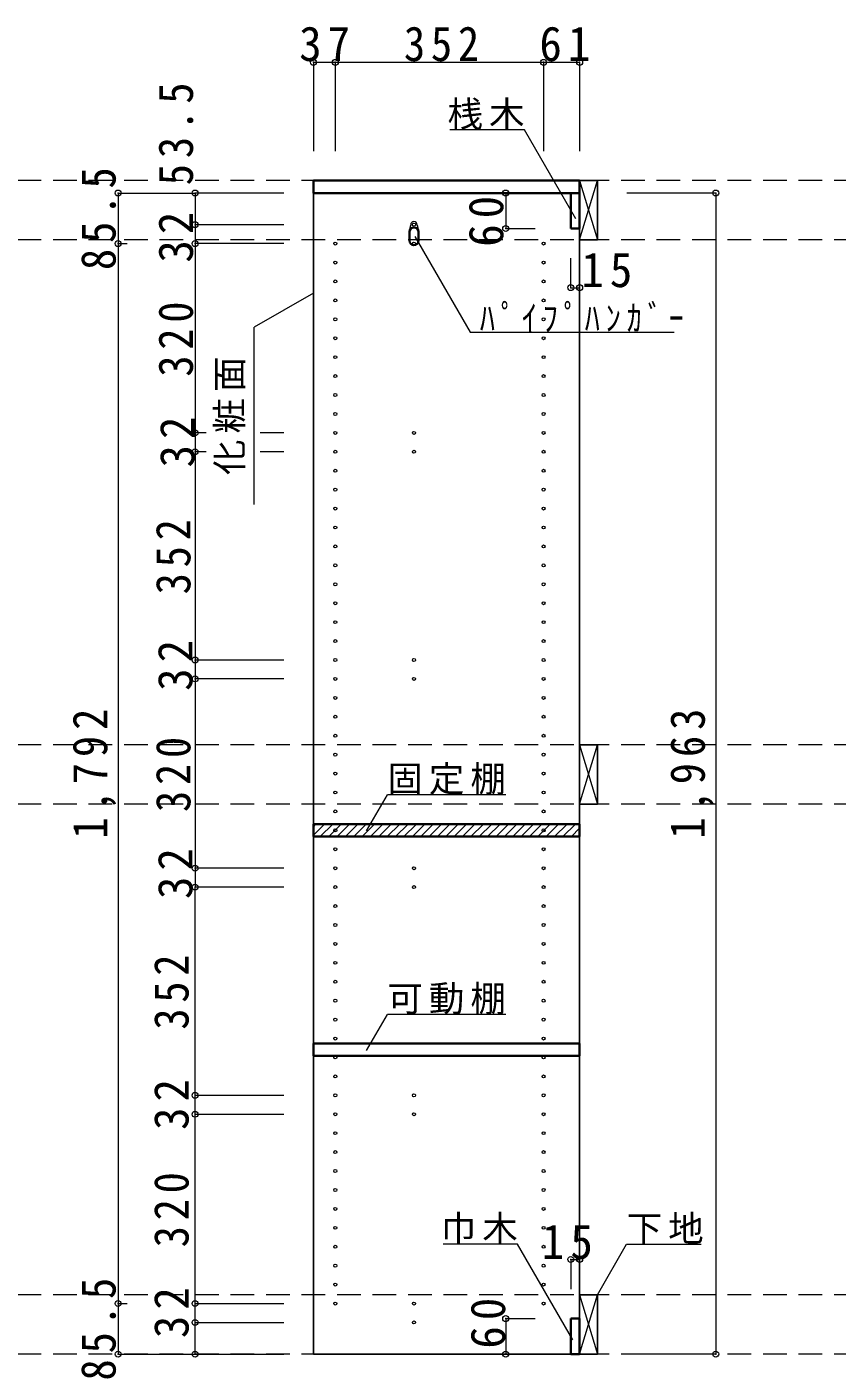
# Model space of a CAD drawing. Units: millimetres, scale not verified. Extents: x -3922 to 3878, y -2932 to 2722.
# Drawn here: x -546 to 824, y -1727 to 533 of the extents above; entities that cross this region are included whole.
import ezdxf

# ---------------------------------------------------------------- set-up
doc = ezdxf.new("R2010")
doc.units = ezdxf.units.MM
doc.header["$LTSCALE"] = 20
doc.header["$PDMODE"] = 32
doc.header["$PDSIZE"] = 10
doc.linetypes.add('DASHED2', pattern=[3, 2, -1])
for name, color, linetype, lineweight in [('0-2_本体', 2, 'Continuous', 35), ('0-3_固定棚', 3, 'Continuous', 25), ('0-4_可動棚', 3, 'Continuous', 25), ('0-5_側板', 4, 'Continuous', 9), ('0-6_ﾊﾟｲﾌﾟﾊﾝｶﾞｰ', 4, 'Continuous', 9), ('0-7_桟木・巾木', 2, 'Continuous', 35), ('0-8_引き出し', 3, 'Continuous', 25), ('0-A_文字', 7, 'Continuous', 18), ('0-B_寸法', 7, 'Continuous', 9), ('0-C_ハッチ', 4, 'Continuous', 9)]:
    doc.layers.add(name, color=color, linetype=linetype, lineweight=lineweight)
doc.styles.add('ＭＳ ゴシック', font='')
doc.styles.get('ＭＳ ゴシック').set_extended_font_data('MS Gothic')

msp = doc.modelspace()

# ---------------------------------------------------------------- linework, layer by layer
at = {"layer": '0-2_本体'}
for p, q in [((-61.67, 272.73), (388.33, 272.73)), ((388.33, 272.73), (388.33, 251.73))]:
    msp.add_line(p, q, dxfattribs=at)
msp.add_lwpolyline([(388.33, 251.73), (-61.67, 251.73), (-61.67, 272.73)], dxfattribs=at)
at = {"layer": '0-3_固定棚', "color": 2, "lineweight": 35}
for p, q in [((-61.67, -815.27), (388.33, -815.27)), ((-61.67, -815.27), (-61.67, -836.27)), ((388.33, -815.27), (388.33, -836.27)), ((-61.67, -836.27), (388.33, -836.27))]:
    msp.add_line(p, q, dxfattribs=at)
at = {"layer": '0-4_可動棚', "color": 2, "lineweight": 35}
for p, q in [((-61.67, -1186.27), (388.33, -1186.27)), ((-61.67, -1186.27), (-61.67, -1207.27)), ((388.33, -1186.27), (388.33, -1207.27)), ((-61.67, -1207.27), (388.33, -1207.27))]:
    msp.add_line(p, q, dxfattribs=at)
at = {"layer": '0-5_側板', "color": 3, "lineweight": 25}
for p, q in [((388.33, 251.73), (-61.67, 251.73)), ((388.33, -1711.27), (388.33, 251.73))]:
    msp.add_line(p, q, dxfattribs=at)
msp.add_lwpolyline([(-61.67, 251.73), (-61.67, -1711.27), (388.33, -1711.27)], dxfattribs=at)
at = {"layer": '0-5_側板'}
for centre in [(108.33, 198.23), (-24.67, 166.23), (108.33, 166.23), (327.33, 166.23), (-24.67, 134.23), (327.33, 134.23), (-24.67, 102.23), (327.33, 102.23), (-24.67, 70.23), (327.33, 70.23), (-24.67, 38.23), (327.33, 38.23), (-24.67, 6.23), (327.33, 6.23), (-24.67, -25.77), (327.33, -25.77), (-24.67, -57.77), (327.33, -57.77), (-24.67, -89.77), (327.33, -89.77), (-24.67, -121.77), (327.33, -121.77), (-24.67, -153.77), (108.33, -153.77), (327.33, -153.77), (-24.67, -185.77), (108.33, -185.77), (327.33, -185.77), (-24.67, -217.77), (327.33, -217.77), (-24.67, -249.77), (327.33, -249.77), (-24.67, -281.77), (327.33, -281.77), (-24.67, -313.77), (327.33, -313.77), (-24.67, -345.77), (327.33, -345.77), (-24.67, -377.77), (327.33, -377.77), (-24.67, -409.77), (327.33, -409.77), (-24.67, -441.77), (327.33, -441.77), (-24.67, -473.77), (327.33, -473.77), (-24.67, -505.77), (327.33, -505.77), (-24.67, -537.77), (108.33, -537.77), (327.33, -537.77), (-24.67, -569.77), (108.33, -569.77), (327.33, -569.77), (-24.67, -601.77), (327.33, -601.77), (-24.67, -633.77), (327.33, -633.77), (-24.67, -665.77), (327.33, -665.77), (-24.67, -697.77), (327.33, -697.77), (-24.67, -729.77), (327.33, -729.77), (-24.67, -761.77), (327.33, -761.77), (-24.67, -793.77), (327.33, -793.77), (-24.67, -825.77), (327.33, -825.77), (-24.67, -857.77), (327.33, -857.77), (-24.67, -889.77), (108.33, -889.77), (327.33, -889.77), (-24.67, -921.77), (108.33, -921.77), (327.33, -921.77), (-24.67, -953.77), (327.33, -953.77), (-24.67, -985.77), (327.33, -985.77), (-24.67, -1017.77), (327.33, -1017.77), (-24.67, -1049.77), (327.33, -1049.77), (-24.67, -1081.77), (327.33, -1081.77), (-24.67, -1113.77), (327.33, -1113.77), (-24.67, -1145.77), (327.33, -1145.77), (-24.67, -1177.77), (327.33, -1177.77), (-24.67, -1209.77), (327.33, -1209.77), (-24.67, -1241.77), (327.33, -1241.77), (-24.67, -1273.77), (108.33, -1273.77), (327.33, -1273.77), (-24.67, -1305.77), (108.33, -1305.77), (327.33, -1305.77), (-24.67, -1337.77), (327.33, -1337.77), (-24.67, -1369.77), (327.33, -1369.77), (-24.67, -1401.77), (327.33, -1401.77), (-24.67, -1433.77), (327.33, -1433.77), (-24.67, -1465.77), (327.33, -1465.77), (-24.67, -1497.77), (327.33, -1497.77), (-24.67, -1529.77), (327.33, -1529.77), (-24.67, -1561.77), (327.33, -1561.77), (-24.67, -1593.77), (327.33, -1593.77), (-24.67, -1625.77), (108.33, -1625.77), (327.33, -1625.77), (108.33, -1657.77)]:
    msp.add_circle(centre, 2.5, dxfattribs=at)
at = {"layer": '0-6_ﾊﾟｲﾌﾟﾊﾝｶﾞｰ', "color": 2, "lineweight": 35}
for p, q in [((100.83, 186.23), (100.83, 171.23)), ((115.83, 186.23), (115.83, 171.23))]:
    msp.add_line(p, q, dxfattribs=at)
at = {"layer": '0-6_ﾊﾟｲﾌﾟﾊﾝｶﾞｰ', "color": 7, "lineweight": 18}
for centre, radius, start, end in [((108.33, 198.23), 5.5, 0, 180), ((146.94, 184.72), 46.13, 162.96035, 178.115), ((69.73, 184.72), 46.13, 1.885, 17.03965)]:
    msp.add_arc(centre, radius, start, end, dxfattribs=at)
at = {"layer": '0-6_ﾊﾟｲﾌﾟﾊﾝｶﾞｰ', "color": 2, "lineweight": 35}
for centre, start, end in [((108.33, 186.23), 0, 180), ((108.33, 171.23), 180, 0)]:
    msp.add_arc(centre, 7.5, start, end, dxfattribs=at)
at = {"layer": '0-7_桟木・巾木'}
for p, q in [((388.33, 251.73), (373.33, 251.73)), ((373.33, 191.73), (373.33, 251.73)), ((388.33, 251.73), (388.33, 191.73)), ((373.33, -1651.27), (388.33, -1651.27)), ((388.33, -1651.27), (388.33, -1711.27))]:
    msp.add_line(p, q, dxfattribs=at)
for points in [[(388.33, 191.73), (376.84, 191.73), (373.33, 191.73)], [(388.33, -1711.27), (373.33, -1711.27), (373.33, -1651.27)]]:
    msp.add_lwpolyline(points, dxfattribs=at)
at = {"layer": '0-8_引き出し'}
for p, q in [((388.33, 272.73), (388.33, 172.73)), ((418.33, 272.73), (388.33, 272.73)), ((418.33, 172.73), (418.33, 272.73)), ((388.33, 172.73), (418.33, 172.73)), ((388.33, -681.27), (388.33, -781.27)), ((418.33, -681.27), (388.33, -681.27)), ((418.33, -781.27), (418.33, -681.27)), ((388.33, -781.27), (418.33, -781.27)), ((388.33, -1611.27), (388.33, -1711.27)), ((418.33, -1611.27), (388.33, -1611.27)), ((418.33, -1711.27), (418.33, -1611.27)), ((388.33, -1711.27), (418.33, -1711.27))]:
    msp.add_line(p, q, dxfattribs=at)
at = {"layer": '0-8_引き出し', "color": 7, "lineweight": 18}
for p, q in [((388.33, 172.73), (418.33, 272.73)), ((388.33, 272.73), (418.33, 172.73)), ((388.33, -781.27), (418.33, -681.27)), ((388.33, -681.27), (418.33, -781.27)), ((388.33, -1711.27), (418.33, -1611.27)), ((388.33, -1611.27), (418.33, -1711.27))]:
    msp.add_line(p, q, dxfattribs=at)
at = {"layer": '0-A_文字'}
for p, q in [((294.99, 358.32), (168.96, 358.32)), ((381.66, 208.2), (294.99, 358.32)), ((-61.67, 82.66), (-161.67, 24.93)), ((-161.67, -275.07), (-161.67, 24.93)), ((28.32, -826.33), (63.33, -765.68)), ((263.33, -765.68), (63.33, -765.68)), ((28.32, -1197.79), (63.33, -1137.14)), ((263.33, -1137.14), (63.33, -1137.14)), ((418.33, -1611.27), (467.75, -1525.68)), ((467.75, -1525.68), (593.78, -1525.68))]:
    msp.add_line(p, q, dxfattribs=at)
for points in [[(109.78, 177.98), (203.16, 16.23), (548.16, 16.23)], [(376.93, -1687.41), (283.56, -1525.68), (157.53, -1525.68)]]:
    msp.add_lwpolyline(points, dxfattribs=at)
at = {"layer": '0-B_寸法', "color": 4}
for p, q in [((-61.67, 472.73), (-61.67, 322.73)), ((-61.67, 472.73), (388.33, 472.73)), ((-24.67, 472.73), (-24.67, 322.73)), ((327.33, 472.73), (327.33, 322.73)), ((388.33, 472.73), (388.33, 322.73)), ((-391.67, 251.73), (-391.67, -1711.27)), ((-391.67, 251.73), (-261.67, 251.73)), ((-261.67, 251.73), (-261.67, 198.23)), ((-111.67, 251.73), (-261.67, 251.73)), ((263.33, 251.73), (263.33, 191.73)), ((263.33, 251.73), (313.33, 251.73)), ((618.33, 251.73), (468.33, 251.73)), ((618.33, 251.73), (618.33, -1711.27)), ((-261.67, 198.23), (-261.67, 166.23)), ((-111.67, 198.23), (-261.67, 198.23)), ((263.33, 191.73), (313.33, 191.73)), ((-391.67, 166.23), (-376.65, 166.23)), ((-261.67, 166.23), (-261.67, -153.77)), ((-111.67, 166.23), (-261.67, 166.23)), ((373.33, 91.73), (373.33, 141.73)), ((388.33, 91.73), (388.33, 141.73)), ((373.33, 91.73), (388.33, 91.73)), ((-261.67, -153.77), (-261.67, -185.77)), ((-243.17, -153.77), (-261.67, -153.77)), ((-111.67, -153.77), (-151.42, -153.77)), ((-261.67, -185.77), (-261.67, -537.77)), ((-243.17, -185.77), (-261.67, -185.77)), ((-111.67, -185.77), (-151.42, -185.77)), ((-261.67, -537.77), (-261.67, -569.77)), ((-111.67, -537.77), (-261.67, -537.77)), ((-261.67, -569.77), (-261.67, -889.77)), ((-111.67, -569.77), (-261.67, -569.77)), ((-261.67, -889.77), (-261.67, -921.77)), ((-111.67, -889.77), (-261.67, -889.77)), ((-111.67, -921.77), (-261.67, -921.77)), ((-261.67, -1273.77), (-261.67, -921.77)), ((-261.67, -1305.77), (-261.67, -1273.77)), ((-261.67, -1273.77), (-111.67, -1273.77)), ((-261.67, -1625.77), (-261.67, -1305.77)), ((-261.67, -1305.77), (-111.67, -1305.77)), ((373.33, -1551.27), (388.33, -1551.27)), ((373.33, -1551.27), (373.33, -1601.27)), ((388.33, -1551.27), (388.33, -1601.27)), ((-391.67, -1625.77), (-376.65, -1625.77)), ((-261.67, -1657.77), (-261.67, -1625.77)), ((-261.67, -1625.77), (-111.67, -1625.77)), ((-261.67, -1711.27), (-261.67, -1657.77)), ((-261.67, -1657.77), (-111.67, -1657.77)), ((263.33, -1651.27), (263.33, -1711.27)), ((263.33, -1651.27), (313.33, -1651.27)), ((-391.67, -1711.27), (-261.67, -1711.27)), ((-261.67, -1711.27), (-111.67, -1711.27)), ((263.33, -1711.27), (313.33, -1711.27)), ((618.33, -1711.27), (468.33, -1711.27))]:
    msp.add_line(p, q, dxfattribs=at)
at = {"layer": '0-B_寸法', "color": 4, "linetype": 'DASHED2'}
for p, q in [((1938.33, 272.73), (-2130.67, 272.73)), ((1938.33, 172.73), (-2130.67, 172.73)), ((1938.33, -681.27), (-2130.67, -681.27)), ((1938.33, -781.27), (-2130.67, -781.27)), ((1938.33, -1611.27), (-2130.67, -1611.27)), ((1938.33, -1711.27), (-2130.67, -1711.27))]:
    msp.add_line(p, q, dxfattribs=at)
at = {"layer": '0-B_寸法'}
for p in [(-61.67, 472.73), (-24.67, 472.73), (327.33, 472.73), (388.33, 472.73), (-391.67, 251.73), (-261.67, 251.73), (263.33, 251.73), (618.33, 251.73), (-261.67, 198.23), (263.33, 191.73), (-391.67, 166.23), (-261.67, 166.23), (373.33, 91.73), (388.33, 91.73), (-261.67, -153.77), (-261.67, -185.77), (-261.67, -537.77), (-261.67, -569.77), (-261.67, -889.77), (-261.67, -921.77), (-261.67, -1273.77), (-261.67, -1305.77), (373.33, -1551.27), (388.33, -1551.27), (-391.67, -1625.77), (-261.67, -1625.77), (263.33, -1651.27), (-261.67, -1657.77), (-391.67, -1711.27), (-261.67, -1711.27), (263.33, -1711.27), (618.33, -1711.27)]:
    msp.add_point(p, dxfattribs=at)
at = {"layer": '0-C_ハッチ'}
for p, q in [((-61.67, -833.79), (-43.14, -815.27)), ((-61.67, -819.65), (-57.28, -815.27)), ((-50, -836.27), (-29, -815.27)), ((-35.86, -836.27), (-14.86, -815.27)), ((-21.71, -836.27), (-0.71, -815.27)), ((-7.57, -836.27), (13.43, -815.27)), ((6.57, -836.27), (27.57, -815.27)), ((20.71, -836.27), (41.71, -815.27)), ((34.86, -836.27), (55.86, -815.27)), ((49, -836.27), (70, -815.27)), ((63.14, -836.27), (84.14, -815.27)), ((77.28, -836.27), (98.28, -815.27)), ((91.42, -836.27), (112.42, -815.27)), ((105.57, -836.27), (126.57, -815.27)), ((119.71, -836.27), (140.71, -815.27)), ((133.85, -836.27), (154.85, -815.27)), ((147.99, -836.27), (168.99, -815.27)), ((162.13, -836.27), (183.13, -815.27)), ((176.28, -836.27), (197.28, -815.27)), ((190.42, -836.27), (211.42, -815.27)), ((204.56, -836.27), (225.56, -815.27)), ((218.7, -836.27), (239.7, -815.27)), ((232.85, -836.27), (253.85, -815.27)), ((246.99, -836.27), (267.99, -815.27)), ((261.13, -836.27), (282.13, -815.27)), ((275.27, -836.27), (296.27, -815.27)), ((289.41, -836.27), (310.41, -815.27)), ((303.56, -836.27), (324.56, -815.27)), ((317.7, -836.27), (338.7, -815.27)), ((331.84, -836.27), (352.84, -815.27)), ((345.98, -836.27), (366.98, -815.27)), ((360.12, -836.27), (381.12, -815.27)), ((374.27, -836.27), (388.33, -822.2))]:
    msp.add_line(p, q, dxfattribs=at)

# ---------------------------------------------------------------- texts
at = {"layer": '0-A_文字', "char_height": 43.99, "attachment_point": 7, "style": 'ＭＳ ゴシック'}
for s, insert in [('\\T1.17;桟木', (164.99, 358.32)), ('\\T1.39;\\W0.85;ﾊﾟｲﾌﾟﾊﾝｶﾞｰ', (219.76, 16.23)), ('\\T1.17;固定棚', (63.33, -765.68)), ('\\T1.17;可動棚', (63.33, -1137.14)), ('\\T1.17;巾木', (153.56, -1525.68)), ('\\T1.17;下地', (467.75, -1525.68))]:
    msp.add_mtext(s, dxfattribs=dict(at, insert=insert))
at = {"layer": '0-A_文字', "insert": (-176.67, -225.07), "char_height": 43.99, "attachment_point": 7, "rotation": 90, "style": 'ＭＳ ゴシック'}
msp.add_mtext('\\T1.17;化粧面', dxfattribs=at)
at = {"layer": '0-B_寸法', "char_height": 58.65, "attachment_point": 7, "style": 'ＭＳ ゴシック'}
for s, insert in [('\\T1.27;\\W0.95;37', (-85.67, 473.94)), ('\\T1.27;\\W0.9;352', (91.33, 473.94)), ('\\T1.27;\\W0.95;61', (320.33, 473.94)), ('\\T1.27;\\W0.95;15', (391.23, 91.73)), ('\\T1.27;\\W0.95;15', (324.49, -1551.27))]:
    msp.add_mtext(s, dxfattribs=dict(at, insert=insert))
at = {"layer": '0-B_寸法', "char_height": 58.65, "attachment_point": 7, "rotation": 90, "style": 'ＭＳ ゴシック'}
for s, insert in [('\\T1.28;\\W0.9;53.5', (-264.28, 264.81)), ('\\T1.28;\\W0.9;85.5', (-394.99, 121.48)), ('\\T1.27;\\W0.95;60', (260.13, 160.86)), ('\\T1.27;\\W0.95;32', (-264.28, 134.1)), ('\\T1.27;\\W0.9;320', (-264.28, -58.77)), ('\\T1.27;\\W0.95;32', (-261.67, -212.27)), ('\\T1.27;\\W0.9;352', (-268.58, -426.77)), ('\\T1.27;\\W0.95;32', (-265.18, -589.89)), ('\\T1.28;\\W0.9;1,792', (-394.99, -839.77)), ('\\T1.28;\\W0.9;1,963', (615.01, -839.77)), ('\\T1.27;\\W0.9;320', (-268.58, -794.77)), ('\\T1.27;\\W0.95;32', (-265.18, -941.89)), ('\\T1.27;\\W0.9;352', (-271.67, -1162.77)), ('\\T1.27;\\W0.95;32', (-271.67, -1332.27)), ('\\T1.27;\\W0.9;320', (-271.67, -1530.77)), ('\\T1.28;\\W0.9;85.5', (-394.99, -1756.02)), ('\\T1.27;\\W0.95;32', (-271.67, -1684.27)), ('\\T1.27;\\W0.95;60', (263.33, -1702.05))]:
    msp.add_mtext(s, dxfattribs=dict(at, insert=insert))

doc.saveas('drawing.dxf')
